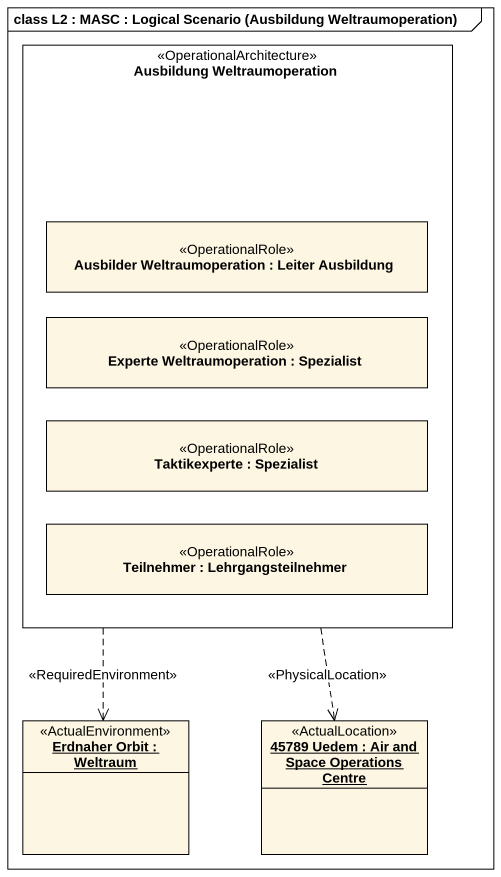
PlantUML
@startuml
mainframe class L2 : MASC : Logical Scenario (Ausbildung Weltraumoperation)
allowmixing
hide circle
hide empty members
rectangle "Ausbildung Weltraumoperation" as Ausbildung_Weltraumoperation <<OperationalArchitecture>> {
  rectangle "Ausbilder Weltraumoperation : Leiter Ausbildung" as Ausbilder_Weltraumoperation <<OperationalRole>>
  rectangle "Experte Weltraumoperation : Spezialist" as Experte_Weltraumoperation <<OperationalRole>>
  rectangle "Taktikexperte : Spezialist" as Taktikexperte <<OperationalRole>>
  rectangle "Teilnehmer : Lehrgangsteilnehmer" as Teilnehmer <<OperationalRole>>
}
object "Erdnaher Orbit : Weltraum" as Erdnaher_Orbit <<ActualEnvironment>>
object "45789 Uedem : Air and Space Operations Centre" as o45789_Uedem <<ActualLocation>>
Ausbildung_Weltraumoperation ..> Erdnaher_Orbit : <<RequiredEnvironment>>
Ausbildung_Weltraumoperation ..> o45789_Uedem : <<PhysicalLocation>>
@enduml
